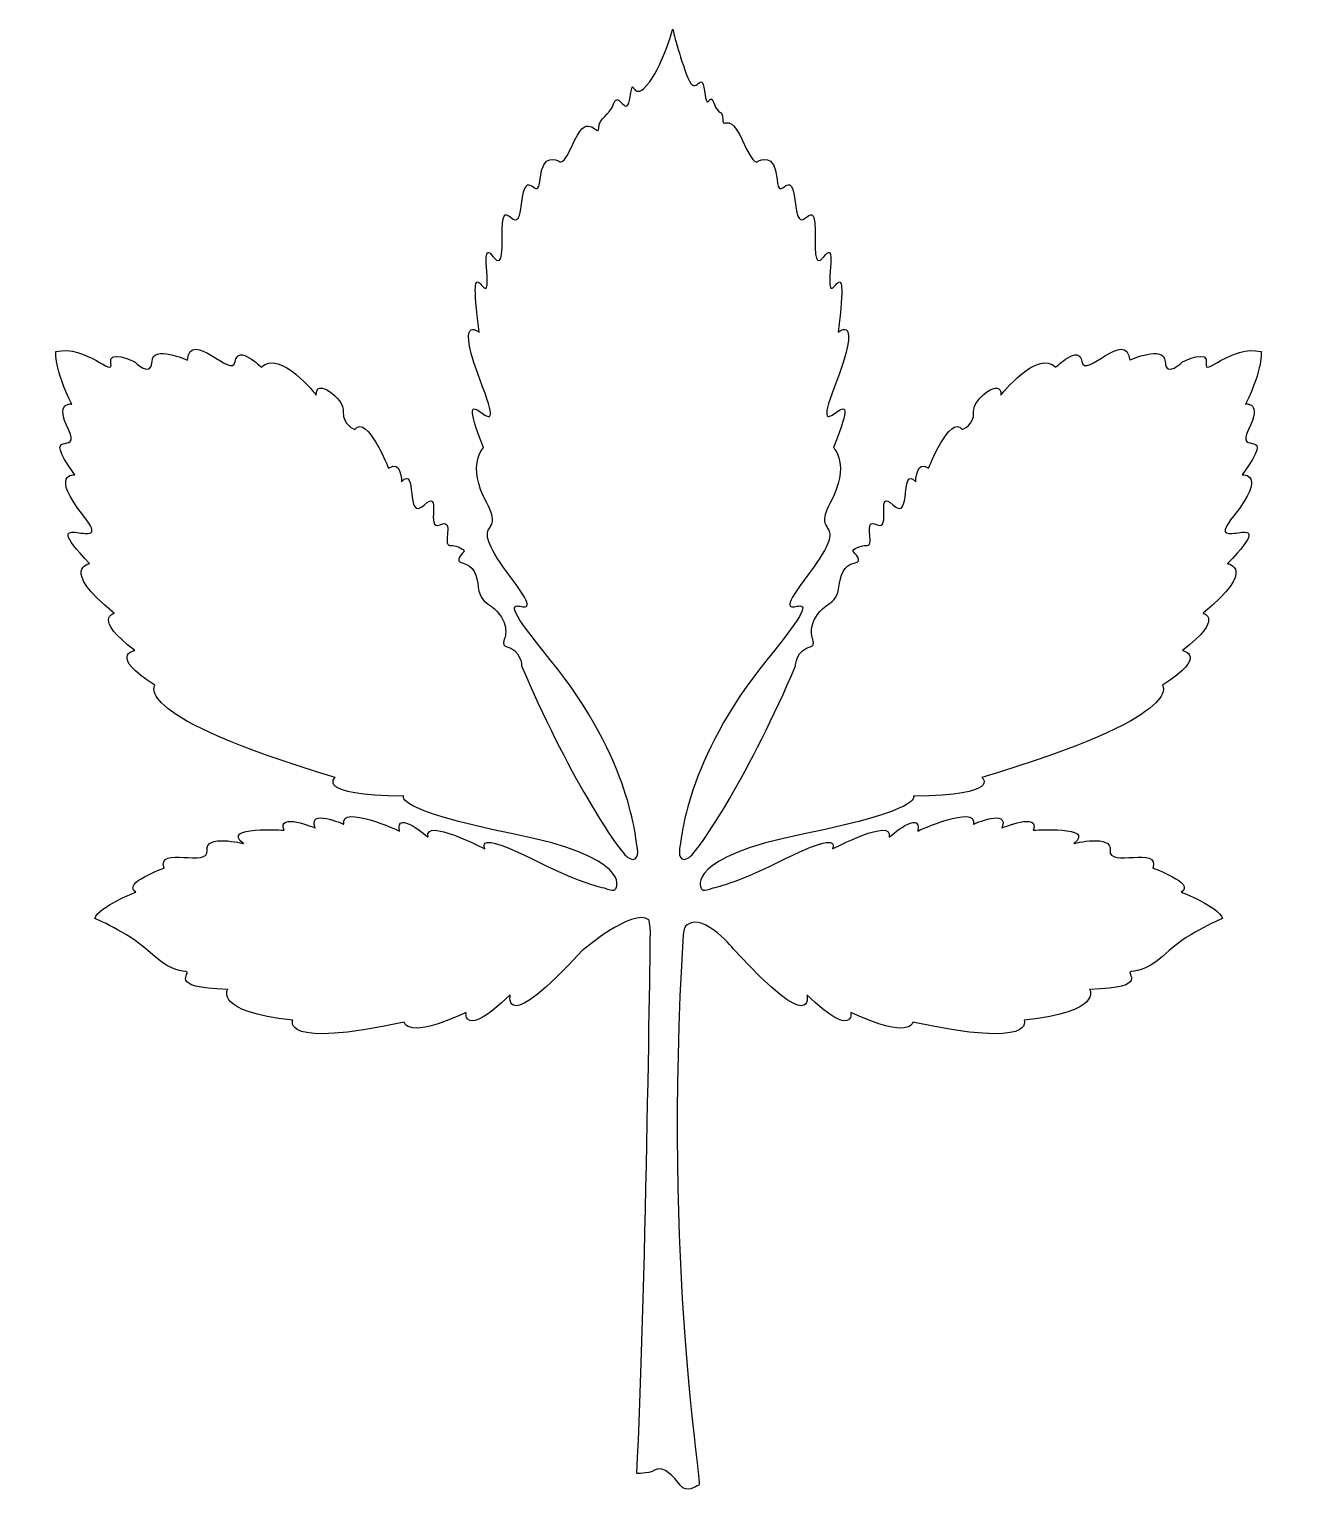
# Model space of a CAD drawing. Header units: centimetres. Extents: x -7.3 to 7.3, y -8.5 to 8.4.
import ezdxf

# ---------------------------------------------------------------- set-up
doc = ezdxf.new("R2010")
doc.units = ezdxf.units.CM
doc.header["$MEASUREMENT"] = 0
doc.layers.add('Camada 1', color=7, linetype='Continuous')

msp = doc.modelspace()

# ---------------------------------------------------------------- linework, layer by layer
at = {"layer": 'Camada 1'}
msp.add_open_spline([(0.28378, -2.02332), (0.28873, -1.92651), (0.33926, -1.90968), (0.33926, -1.90968), (0.33926, -1.90968), (0.52801, -1.77072), (0.87885, -2.20718), (0.87885, -2.20718), (0.87885, -2.20718), (1.81561, -3.22747), (1.71456, -2.72365), (1.71456, -2.72365), (1.71456, -2.72365), (2.26746, -3.2457), (2.22256, -2.92574), (2.22256, -2.92574), (2.22256, -2.92574), (2.91307, -3.24993), (2.93831, -3.038), (2.93831, -3.038), (2.93831, -3.038), (4.38241, -3.35235), (4.22379, -3.01416), (4.22379, -3.01416), (4.22379, -3.01416), (5.14301, -2.92013), (4.98023, -2.66052), (4.98023, -2.66052), (4.98023, -2.66052), (5.7086, -2.63806), (5.37459, -2.46822), (5.46302, -2.45282), (5.46302, -2.45282), (5.55004, -2.44298), (5.66371, -2.43173), (5.90088, -2.21144), (5.90088, -2.21144), (6.13943, -1.9925), (6.51696, -1.83949), (6.51696, -1.83949), (6.51696, -1.83949), (6.46783, -1.70058), (6.03978, -1.53498), (6.03978, -1.53498), (6.03978, -1.53498), (6.20819, -1.43391), (5.71141, -1.25711), (5.71141, -1.25711), (5.71141, -1.25711), (5.80124, -0.99745), (5.18513, -1.25428), (5.21741, -1.05359), (5.21741, -1.05359), (5.24831, -0.86132), (4.79643, -0.97363), (4.79643, -0.97363), (4.79643, -0.97363), (5.06588, -0.76591), (4.32769, -0.82067), (4.32769, -0.82067), (4.32769, -0.82067), (4.41471, -0.60451), (3.96701, -0.794), (3.96701, -0.794), (3.96701, -0.794), (4.06239, -0.55961), (3.63718, -0.75048), (3.63718, -0.75048), (3.63718, -0.75048), (3.68631, -0.51328), (2.99445, -0.82906), (2.99445, -0.82906), (2.99445, -0.82906), (3.04353, -0.56665), (2.66327, -0.90063), (2.66327, -0.90063), (2.66327, -0.90063), (2.72497, -0.66065), (2.01062, -1.03538), (2.01062, -1.03538), (2.01062, -1.03538), (2.05978, -0.90764), (1.88296, -0.93571), (1.37493, -1.19392), (1.37493, -1.19392), (0.86619, -1.44935), (0.68445, -1.4648), (0.5911, -1.49988), (0.5911, -1.49988), (0.49572, -1.53914), (0.48868, -1.48303), (0.48868, -1.48303), (0.48868, -1.48303), (0.48868, -1.48303), (0.30273, -1.13637), (1.68367, -0.86131), (1.68367, -0.86131), (3.06458, -0.58347), (2.94534, -0.42768), (2.94534, -0.42768), (2.94534, -0.42768), (3.98523, -0.41503), (3.73541, -0.20874), (3.73541, -0.20874), (3.73541, -0.20874), (6.12261, 0.49577), (5.82086, 0.85782), (5.82086, 0.85782), (5.82086, 0.85782), (6.36535, 1.19741), (6.05237, 1.25779), (6.05237, 1.25779), (6.05237, 1.25779), (6.54357, 1.63109), (6.29102, 1.68724), (6.29102, 1.68724), (6.29102, 1.68724), (6.92957, 2.21069), (6.57307, 2.26123), (6.57307, 2.26123), (6.57307, 2.26123), (7.26916, 2.98256), (6.24046, 2.31597), (6.64324, 2.80995), (6.64324, 2.80995), (7.04461, 3.30813), (6.74148, 3.2885), (6.74148, 3.2885), (6.74148, 3.2885), (7.16952, 3.87371), (6.65446, 3.48218), (6.81728, 3.81055), (6.81728, 3.81055), (6.98003, 4.13612), (6.78214, 4.10524), (6.78214, 4.10524), (6.78214, 4.10524), (6.98846, 4.51923), (6.96177, 4.71151), (6.96177, 4.71151), (6.96177, 4.71151), (6.61797, 4.79575), (6.291, 4.40279), (6.32886, 4.57678), (6.32886, 4.57678), (6.36535, 4.74379), (6.05941, 4.59644), (6.05941, 4.59644), (6.05941, 4.59644), (6.05941, 4.59644), (5.85171, 4.39295), (5.85171, 4.59644), (5.85171, 4.59644), (5.85171, 4.79572), (5.4433, 4.61327), (5.4433, 4.61327), (5.4433, 4.61327), (5.40681, 4.98517), (4.92265, 4.38734), (4.89175, 4.59644), (4.89175, 4.59644), (4.86087, 4.80131), (4.59142, 4.53188), (4.59142, 4.53188), (4.59142, 4.53188), (4.37671, 4.74378), (3.95425, 4.20771), (3.95425, 4.20771), (3.95425, 4.20771), (3.97531, 4.41959), (3.62873, 4.1726), (3.6399, 4.01541), (3.6399, 4.01541), (3.65398, 3.86105), (3.50941, 3.81195), (3.50941, 3.81195), (3.50941, 3.81195), (3.36487, 3.99298), (3.12066, 3.36427), (3.12066, 3.36427), (3.12066, 3.36427), (2.97194, 3.46531), (2.97194, 3.20708), (2.97194, 3.20708), (2.97194, 3.20708), (2.78107, 3.4148), (2.93268, 2.73136), (2.7123, 2.93625), (2.7123, 2.93625), (2.49336, 3.14538), (2.69965, 2.62894), (2.52423, 2.7103), (2.52423, 2.7103), (2.34884, 2.79311), (2.50603, 2.47173), (2.41056, 2.47173), (2.41056, 2.47173), (2.31796, 2.47173), (2.24215, 2.424), (2.24774, 2.40294), (2.24774, 2.40294), (2.2534, 2.38471), (2.37966, 2.28787), (2.26041, 2.26541), (2.26041, 2.26541), (2.14111, 2.24435), (2.09761, 2.12087), (2.08496, 1.98754), (2.08496, 1.98754), (2.07372, 1.85565), (1.97548, 1.7995), (1.97548, 1.7995), (1.97548, 1.7995), (1.72849, 1.6381), (1.75797, 1.44303), (1.78183, 1.3841), (1.78183, 1.3841), (1.80847, 1.32796), (1.77061, 1.30692), (1.77061, 1.30692), (1.77061, 1.30692), (1.58254, 1.26623), (1.58254, 1.07959), (1.58254, 1.07959), (1.58254, 1.07959), (1.07872, -0.11471), (0.46475, -1.08023), (0.33918, -1.14339), (0.33918, -1.14339), (0.21422, -1.21073), (0.23954, -1.0171), (0.25004, -0.99321), (0.25004, -0.99321), (0.2634, -0.96654), (0.30264, -0.01224), (1.25628, 1.15396), (1.25628, 1.15396), (2.20986, 2.32297), (1.11732, 1.31813), (1.6948, 2.0872), (1.6948, 2.0872), (2.27302, 2.85063), (1.74534, 2.52223), (1.98391, 2.96292), (1.98391, 2.96292), (2.22248, 3.40499), (2.0218, 3.60287), (2.0218, 3.60287), (2.0218, 3.60287), (2.43579, 4.63295), (1.69483, 3.42745), (2.03447, 4.30595), (2.03447, 4.30595), (2.37406, 5.18304), (2.07371, 4.93468), (2.07371, 4.93468), (2.07371, 4.93468), (2.22246, 6.10088), (1.9334, 5.04694), (1.98388, 5.63778), (1.98388, 5.63778), (2.03444, 6.22717), (1.79584, 5.37534), (1.80843, 6.01386), (1.80843, 6.01386), (1.8211, 6.65381), (1.63304, 5.92546), (1.5825, 6.41664), (1.5825, 6.41664), (1.53202, 6.90644), (1.39449, 6.38857), (1.36917, 6.70437), (1.36917, 6.70437), (1.34393, 7.02012), (1.16708, 6.91625), (1.15584, 6.91625), (1.15584, 6.91625), (1.14184, 6.91625), (1.11726, 6.81804), (0.96711, 7.15763), (0.96711, 7.15763), (0.81553, 7.49725), (0.74182, 7.26849), (0.74182, 7.3948), (0.74182, 7.3948), (0.74182, 7.51971), (0.68922, 7.43129), (0.63734, 7.58427), (0.63734, 7.58427), (0.58678, 7.73305), (0.56786, 7.44954), (0.53137, 7.72183), (0.53137, 7.72183), (0.49277, 7.99689), (0.43871, 7.62639), (0.3391, 7.87479), (0.3391, 7.87479), (0.24166, 8.11747), (0.16379, 8.43605), (0.16379, 8.43605), (0.16379, 8.43605), (0.16379, 8.43605), (0.03888, 7.98557), (-0.13725, 7.78488), (-0.13725, 7.78488), (-0.31336, 7.58419), (-0.28812, 7.93646), (-0.32598, 7.66), (-0.32598, 7.66), (-0.36387, 7.38213), (-0.46213, 7.73297), (-0.51473, 7.5842), (-0.51473, 7.5842), (-0.56595, 7.43124), (-0.69084, 7.42), (-0.69084, 7.29371), (-0.69084, 7.29371), (-0.69084, 7.17163), (-0.81646, 7.4972), (-0.96521, 7.15758), (-0.96521, 7.15758), (-1.11608, 6.81799), (-1.14206, 6.9162), (-1.15677, 6.9162), (-1.15677, 6.9162), (-1.1673, 6.9162), (-1.34415, 7.02005), (-1.36867, 6.70432), (-1.36867, 6.70432), (-1.39465, 6.38854), (-1.53007, 6.90641), (-1.582, 6.41659), (-1.582, 6.41659), (-1.63322, 5.92542), (-1.81989, 6.65376), (-1.80793, 6.01381), (-1.80793, 6.01381), (-1.79531, 5.37529), (-2.0332, 6.22714), (-1.98478, 5.63773), (-1.98478, 5.63773), (-1.93356, 5.04689), (-2.22407, 6.10083), (-2.07249, 4.93463), (-2.07249, 4.93463), (-2.07249, 4.93463), (-2.37279, 5.18302), (-2.0332, 4.3059), (-2.0332, 4.3059), (-1.69567, 3.4274), (-2.43595, 4.63287), (-2.02124, 3.60282), (-2.02124, 3.60282), (-2.02124, 3.60282), (-2.22407, 3.40494), (-1.98478, 2.96287), (-1.98478, 2.96287), (-1.74549, 2.52221), (-2.27246, 2.85061), (-1.69567, 2.08715), (-1.69567, 2.08715), (-1.11607, 1.31809), (-2.21002, 2.32292), (-1.25503, 1.15391), (-1.25503, 1.15391), (-0.30002, -0.01229), (-0.26284, -0.96662), (-0.25091, -0.99326), (-0.25091, -0.99326), (-0.23829, -1.01713), (-0.213, -1.21077), (-0.34074, -1.14344), (-0.34074, -1.14344), (-0.46213, -1.08028), (-1.07964, -0.11477), (-1.58203, 1.07954), (-1.58203, 1.07954), (-1.58203, 1.07954), (-1.58203, 1.26618), (-1.7701, 1.30687), (-1.7701, 1.30687), (-1.7701, 1.30687), (-1.80796, 1.32793), (-1.78272, 1.38405), (-1.78272, 1.38405), (-1.75676, 1.44297), (-1.72449, 1.63805), (-1.97849, 1.79945), (-1.97849, 1.79945), (-1.97849, 1.79945), (-2.07252, 1.85559), (-2.08377, 1.98749), (-2.08377, 1.98749), (-2.09427, 2.12081), (-2.1406, 2.24432), (-2.2585, 2.26536), (-2.2585, 2.26536), (-2.37849, 2.28782), (-2.25218, 2.38463), (-2.24657, 2.40289), (-2.24657, 2.40289), (-2.24096, 2.42395), (-2.31602, 2.47168), (-2.40937, 2.47168), (-2.40937, 2.47168), (-2.50549, 2.47168), (-2.3483, 2.79304), (-2.52372, 2.71025), (-2.52372, 2.71025), (-2.69914, 2.62886), (-2.49144, 3.1453), (-2.70967, 2.9362), (-2.70967, 2.9362), (-2.93211, 2.73131), (-2.78055, 3.41475), (-2.96859, 3.20703), (-2.96859, 3.20703), (-2.96859, 3.20703), (-2.96859, 3.46526), (-3.12017, 3.36422), (-3.12017, 3.36422), (-3.12017, 3.36422), (-3.36647, 3.99292), (-3.50961, 3.8119), (-3.50961, 3.8119), (-3.50961, 3.8119), (-3.65275, 3.86101), (-3.64222, 4.01536), (-3.64222, 4.01536), (-3.62679, 4.17255), (-3.97411, 4.41954), (-3.95379, 4.20766), (-3.95379, 4.20766), (-3.95379, 4.20766), (-4.37482, 4.74373), (-4.5895, 4.53183), (-4.5895, 4.53183), (-4.5895, 4.53183), (-4.85895, 4.80128), (-4.89123, 4.59639), (-4.89123, 4.59639), (-4.92068, 4.38729), (-5.40487, 4.98512), (-5.44344, 4.61322), (-5.44344, 4.61322), (-5.44344, 4.61322), (-5.85185, 4.79568), (-5.85185, 4.59639), (-5.85185, 4.59639), (-5.85185, 4.3929), (-6.05743, 4.59639), (-6.05743, 4.59639), (-6.05743, 4.59639), (-6.05743, 4.59639), (-6.36548, 4.74374), (-6.32831, 4.57673), (-6.32831, 4.57673), (-6.29042, 4.40274), (-6.61739, 4.79567), (-6.96191, 4.71146), (-6.96191, 4.71146), (-6.96191, 4.71146), (-6.98789, 4.51921), (-6.77879, 4.10519), (-6.77879, 4.10519), (-6.77879, 4.10519), (-6.98157, 4.13607), (-6.81668, 3.8105), (-6.81668, 3.8105), (-6.6546, 3.48213), (-7.16752, 3.87363), (-6.74299, 3.28845), (-6.74299, 3.28845), (-6.74299, 3.28845), (-7.04192, 3.30808), (-6.64123, 2.8099), (-6.64123, 2.8099), (-6.23988, 2.31592), (-7.26993, 2.98249), (-6.57246, 2.26118), (-6.57246, 2.26118), (-6.57246, 2.26118), (-6.92893, 2.21064), (-6.29039, 1.68719), (-6.29039, 1.68719), (-6.29039, 1.68719), (-6.5409, 1.63105), (-6.05179, 1.25774), (-6.05179, 1.25774), (-6.05179, 1.25774), (-6.36545, 1.19739), (-5.81814, 0.85777), (-5.81814, 0.85777), (-5.81814, 0.85777), (-6.11913, 0.49571), (-3.73412, -0.20879), (-3.73412, -0.20879), (-3.73412, -0.20879), (-3.98743, -0.41511), (-2.94399, -0.42773), (-2.94399, -0.42773), (-2.94399, -0.42773), (-3.06326, -0.58352), (-1.68235, -0.86136), (-1.68235, -0.86136), (-0.30001, -1.13642), (-0.48876, -1.48308), (-0.48876, -1.48308), (-0.48876, -1.48308), (-0.48876, -1.48308), (-0.49649, -1.5392), (-0.5884, -1.49993), (-0.5884, -1.49993), (-0.68524, -1.46485), (-0.86627, -1.44939), (-1.37569, -1.19397), (-1.37569, -1.19397), (-1.88163, -0.93576), (-2.05845, -0.90769), (-2.00794, -1.03543), (-2.00794, -1.03543), (-2.00794, -1.03543), (-2.72438, -0.6607), (-2.6612, -0.90068), (-2.6612, -0.90068), (-2.6612, -0.90068), (-3.04434, -0.5667), (-2.99312, -0.82911), (-2.99312, -0.82911), (-2.99312, -0.82911), (-3.68567, -0.51333), (-3.63447, -0.75053), (-3.63447, -0.75053), (-3.63447, -0.75053), (-4.06249, -0.55963), (-3.96705, -0.79405), (-3.96705, -0.79405), (-3.96705, -0.79405), (-4.41192, -0.60456), (-4.32561, -0.82072), (-4.32561, -0.82072), (-4.32561, -0.82072), (-5.06589, -0.76598), (-4.79644, -0.97368), (-4.79644, -0.97368), (-4.79644, -0.97368), (-5.24692, -0.86139), (-5.21607, -1.05364), (-5.21607, -1.05364), (-5.18519, -1.25433), (-5.80056, -0.9975), (-5.71354, -1.25716), (-5.71354, -1.25716), (-5.71354, -1.25716), (-6.20823, -1.43395), (-6.03842, -1.53503), (-6.03842, -1.53503), (-6.03842, -1.53503), (-6.46715, -1.70063), (-6.51417, -1.83954), (-6.51417, -1.83954), (-6.51417, -1.83954), (-6.13878, -1.99252), (-5.90089, -2.21149), (-5.90089, -2.21149), (-5.6616, -2.43178), (-5.55074, -2.44303), (-5.46232, -2.45287), (-5.46232, -2.45287), (-5.37464, -2.46827), (-5.70582, -2.6381), (-4.97747, -2.66057), (-4.97747, -2.66057), (-4.97747, -2.66057), (-5.14096, -2.92021), (-4.22595, -3.01421), (-4.22595, -3.01421), (-4.22595, -3.01421), (-4.38242, -3.3524), (-2.93836, -3.03805), (-2.93836, -3.03805), (-2.93836, -3.03805), (-2.9124, -3.24998), (-2.22404, -2.92579), (-2.22404, -2.92579), (-2.22404, -2.92579), (-2.26751, -3.24578), (-1.71321, -2.7237), (-1.71321, -2.7237), (-1.71321, -2.7237), (-1.81354, -3.22752), (-0.87678, -2.20723), (-0.87678, -2.20723), (-0.87678, -2.20723), (-0.29999, -1.71466), (-0.11121, -1.85499), (-0.11121, -1.85499), (-0.11121, -1.85499), (-0.09438, -1.90973), (-0.09438, -2.00234), (-0.09438, -2.00234), (-0.09438, -2.09775), (-0.15121, -6.34159), (-0.25085, -8.25159), (-0.25085, -8.25159), (-0.25085, -8.25159), (-0.13718, -8.26421), (-0.03752, -8.21233), (-0.03752, -8.21233), (0.06347, -8.1632), (0.17722, -8.28811), (0.25016, -8.38918), (0.25016, -8.38918), (0.32662, -8.48737), (0.42767, -8.4032), (0.46487, -8.38918), (0.46487, -8.38918), (0.51325, -8.37224), (0.04592, -5.9304), (0.28378, -2.02332)], degree=3, knots=[0, 0, 0, 0, 0.00641026, 0.00641026, 0.00641026, 0.00641026, 0.01282051, 0.01282051, 0.01282051, 0.01282051, 0.01923077, 0.01923077, 0.01923077, 0.01923077, 0.02564103, 0.02564103, 0.02564103, 0.02564103, 0.03205128, 0.03205128, 0.03205128, 0.03205128, 0.03846154, 0.03846154, 0.03846154, 0.03846154, 0.04487179, 0.04487179, 0.04487179, 0.04487179, 0.05128205, 0.05128205, 0.05128205, 0.05128205, 0.05769231, 0.05769231, 0.05769231, 0.05769231, 0.06410256, 0.06410256, 0.06410256, 0.06410256, 0.07051282, 0.07051282, 0.07051282, 0.07051282, 0.07692308, 0.07692308, 0.07692308, 0.07692308, 0.08333333, 0.08333333, 0.08333333, 0.08333333, 0.08974359, 0.08974359, 0.08974359, 0.08974359, 0.09615385, 0.09615385, 0.09615385, 0.09615385, 0.1025641, 0.1025641, 0.1025641, 0.1025641, 0.10897436, 0.10897436, 0.10897436, 0.10897436, 0.11538462, 0.11538462, 0.11538462, 0.11538462, 0.12179487, 0.12179487, 0.12179487, 0.12179487, 0.12820513, 0.12820513, 0.12820513, 0.12820513, 0.13461538, 0.13461538, 0.13461538, 0.13461538, 0.14102564, 0.14102564, 0.14102564, 0.14102564, 0.1474359, 0.1474359, 0.1474359, 0.1474359, 0.15384615, 0.15384615, 0.15384615, 0.15384615, 0.16025641, 0.16025641, 0.16025641, 0.16025641, 0.16666667, 0.16666667, 0.16666667, 0.16666667, 0.17307692, 0.17307692, 0.17307692, 0.17307692, 0.17948718, 0.17948718, 0.17948718, 0.17948718, 0.18589744, 0.18589744, 0.18589744, 0.18589744, 0.19230769, 0.19230769, 0.19230769, 0.19230769, 0.19871795, 0.19871795, 0.19871795, 0.19871795, 0.20512821, 0.20512821, 0.20512821, 0.20512821, 0.21153846, 0.21153846, 0.21153846, 0.21153846, 0.21794872, 0.21794872, 0.21794872, 0.21794872, 0.22435897, 0.22435897, 0.22435897, 0.22435897, 0.23076923, 0.23076923, 0.23076923, 0.23076923, 0.23717949, 0.23717949, 0.23717949, 0.23717949, 0.24358974, 0.24358974, 0.24358974, 0.24358974, 0.25, 0.25, 0.25, 0.25, 0.25641026, 0.25641026, 0.25641026, 0.25641026, 0.26282051, 0.26282051, 0.26282051, 0.26282051, 0.26923077, 0.26923077, 0.26923077, 0.26923077, 0.27564103, 0.27564103, 0.27564103, 0.27564103, 0.28205128, 0.28205128, 0.28205128, 0.28205128, 0.28846154, 0.28846154, 0.28846154, 0.28846154, 0.29487179, 0.29487179, 0.29487179, 0.29487179, 0.30128205, 0.30128205, 0.30128205, 0.30128205, 0.30769231, 0.30769231, 0.30769231, 0.30769231, 0.31410256, 0.31410256, 0.31410256, 0.31410256, 0.32051282, 0.32051282, 0.32051282, 0.32051282, 0.32692308, 0.32692308, 0.32692308, 0.32692308, 0.33333333, 0.33333333, 0.33333333, 0.33333333, 0.33974359, 0.33974359, 0.33974359, 0.33974359, 0.34615385, 0.34615385, 0.34615385, 0.34615385, 0.3525641, 0.3525641, 0.3525641, 0.3525641, 0.35897436, 0.35897436, 0.35897436, 0.35897436, 0.36538462, 0.36538462, 0.36538462, 0.36538462, 0.37179487, 0.37179487, 0.37179487, 0.37179487, 0.37820513, 0.37820513, 0.37820513, 0.37820513, 0.38461538, 0.38461538, 0.38461538, 0.38461538, 0.39102564, 0.39102564, 0.39102564, 0.39102564, 0.3974359, 0.3974359, 0.3974359, 0.3974359, 0.40384615, 0.40384615, 0.40384615, 0.40384615, 0.41025641, 0.41025641, 0.41025641, 0.41025641, 0.41666667, 0.41666667, 0.41666667, 0.41666667, 0.42307692, 0.42307692, 0.42307692, 0.42307692, 0.42948718, 0.42948718, 0.42948718, 0.42948718, 0.43589744, 0.43589744, 0.43589744, 0.43589744, 0.44230769, 0.44230769, 0.44230769, 0.44230769, 0.44871795, 0.44871795, 0.44871795, 0.44871795, 0.45512821, 0.45512821, 0.45512821, 0.45512821, 0.46153846, 0.46153846, 0.46153846, 0.46153846, 0.46794872, 0.46794872, 0.46794872, 0.46794872, 0.47435897, 0.47435897, 0.47435897, 0.47435897, 0.48076923, 0.48076923, 0.48076923, 0.48076923, 0.48717949, 0.48717949, 0.48717949, 0.48717949, 0.49358974, 0.49358974, 0.49358974, 0.49358974, 0.5, 0.5, 0.5, 0.5, 0.50641026, 0.50641026, 0.50641026, 0.50641026, 0.51282051, 0.51282051, 0.51282051, 0.51282051, 0.51923077, 0.51923077, 0.51923077, 0.51923077, 0.52564103, 0.52564103, 0.52564103, 0.52564103, 0.53205128, 0.53205128, 0.53205128, 0.53205128, 0.53846154, 0.53846154, 0.53846154, 0.53846154, 0.54487179, 0.54487179, 0.54487179, 0.54487179, 0.55128205, 0.55128205, 0.55128205, 0.55128205, 0.55769231, 0.55769231, 0.55769231, 0.55769231, 0.56410256, 0.56410256, 0.56410256, 0.56410256, 0.57051282, 0.57051282, 0.57051282, 0.57051282, 0.57692308, 0.57692308, 0.57692308, 0.57692308, 0.58333333, 0.58333333, 0.58333333, 0.58333333, 0.58974359, 0.58974359, 0.58974359, 0.58974359, 0.59615385, 0.59615385, 0.59615385, 0.59615385, 0.6025641, 0.6025641, 0.6025641, 0.6025641, 0.60897436, 0.60897436, 0.60897436, 0.60897436, 0.61538462, 0.61538462, 0.61538462, 0.61538462, 0.62179487, 0.62179487, 0.62179487, 0.62179487, 0.62820513, 0.62820513, 0.62820513, 0.62820513, 0.63461538, 0.63461538, 0.63461538, 0.63461538, 0.64102564, 0.64102564, 0.64102564, 0.64102564, 0.6474359, 0.6474359, 0.6474359, 0.6474359, 0.65384615, 0.65384615, 0.65384615, 0.65384615, 0.66025641, 0.66025641, 0.66025641, 0.66025641, 0.66666667, 0.66666667, 0.66666667, 0.66666667, 0.67307692, 0.67307692, 0.67307692, 0.67307692, 0.67948718, 0.67948718, 0.67948718, 0.67948718, 0.68589744, 0.68589744, 0.68589744, 0.68589744, 0.69230769, 0.69230769, 0.69230769, 0.69230769, 0.69871795, 0.69871795, 0.69871795, 0.69871795, 0.70512821, 0.70512821, 0.70512821, 0.70512821, 0.71153846, 0.71153846, 0.71153846, 0.71153846, 0.71794872, 0.71794872, 0.71794872, 0.71794872, 0.72435897, 0.72435897, 0.72435897, 0.72435897, 0.73076923, 0.73076923, 0.73076923, 0.73076923, 0.73717949, 0.73717949, 0.73717949, 0.73717949, 0.74358974, 0.74358974, 0.74358974, 0.74358974, 0.75, 0.75, 0.75, 0.75, 0.75641026, 0.75641026, 0.75641026, 0.75641026, 0.76282051, 0.76282051, 0.76282051, 0.76282051, 0.76923077, 0.76923077, 0.76923077, 0.76923077, 0.77564103, 0.77564103, 0.77564103, 0.77564103, 0.78205128, 0.78205128, 0.78205128, 0.78205128, 0.78846154, 0.78846154, 0.78846154, 0.78846154, 0.79487179, 0.79487179, 0.79487179, 0.79487179, 0.80128205, 0.80128205, 0.80128205, 0.80128205, 0.80769231, 0.80769231, 0.80769231, 0.80769231, 0.81410256, 0.81410256, 0.81410256, 0.81410256, 0.82051282, 0.82051282, 0.82051282, 0.82051282, 0.82692308, 0.82692308, 0.82692308, 0.82692308, 0.83333333, 0.83333333, 0.83333333, 0.83333333, 0.83974359, 0.83974359, 0.83974359, 0.83974359, 0.84615385, 0.84615385, 0.84615385, 0.84615385, 0.8525641, 0.8525641, 0.8525641, 0.8525641, 0.85897436, 0.85897436, 0.85897436, 0.85897436, 0.86538462, 0.86538462, 0.86538462, 0.86538462, 0.87179487, 0.87179487, 0.87179487, 0.87179487, 0.87820513, 0.87820513, 0.87820513, 0.87820513, 0.88461538, 0.88461538, 0.88461538, 0.88461538, 0.89102564, 0.89102564, 0.89102564, 0.89102564, 0.8974359, 0.8974359, 0.8974359, 0.8974359, 0.90384615, 0.90384615, 0.90384615, 0.90384615, 0.91025641, 0.91025641, 0.91025641, 0.91025641, 0.91666667, 0.91666667, 0.91666667, 0.91666667, 0.92307692, 0.92307692, 0.92307692, 0.92307692, 0.92948718, 0.92948718, 0.92948718, 0.92948718, 0.93589744, 0.93589744, 0.93589744, 0.93589744, 0.94230769, 0.94230769, 0.94230769, 0.94230769, 0.94871795, 0.94871795, 0.94871795, 0.94871795, 0.95512821, 0.95512821, 0.95512821, 0.95512821, 0.96153846, 0.96153846, 0.96153846, 0.96153846, 0.96794872, 0.96794872, 0.96794872, 0.96794872, 0.97435897, 0.97435897, 0.97435897, 0.97435897, 0.98076923, 0.98076923, 0.98076923, 0.98076923, 0.98717949, 0.98717949, 0.98717949, 0.98717949, 1, 1, 1, 1], dxfattribs=at)

doc.saveas('drawing.dxf')
